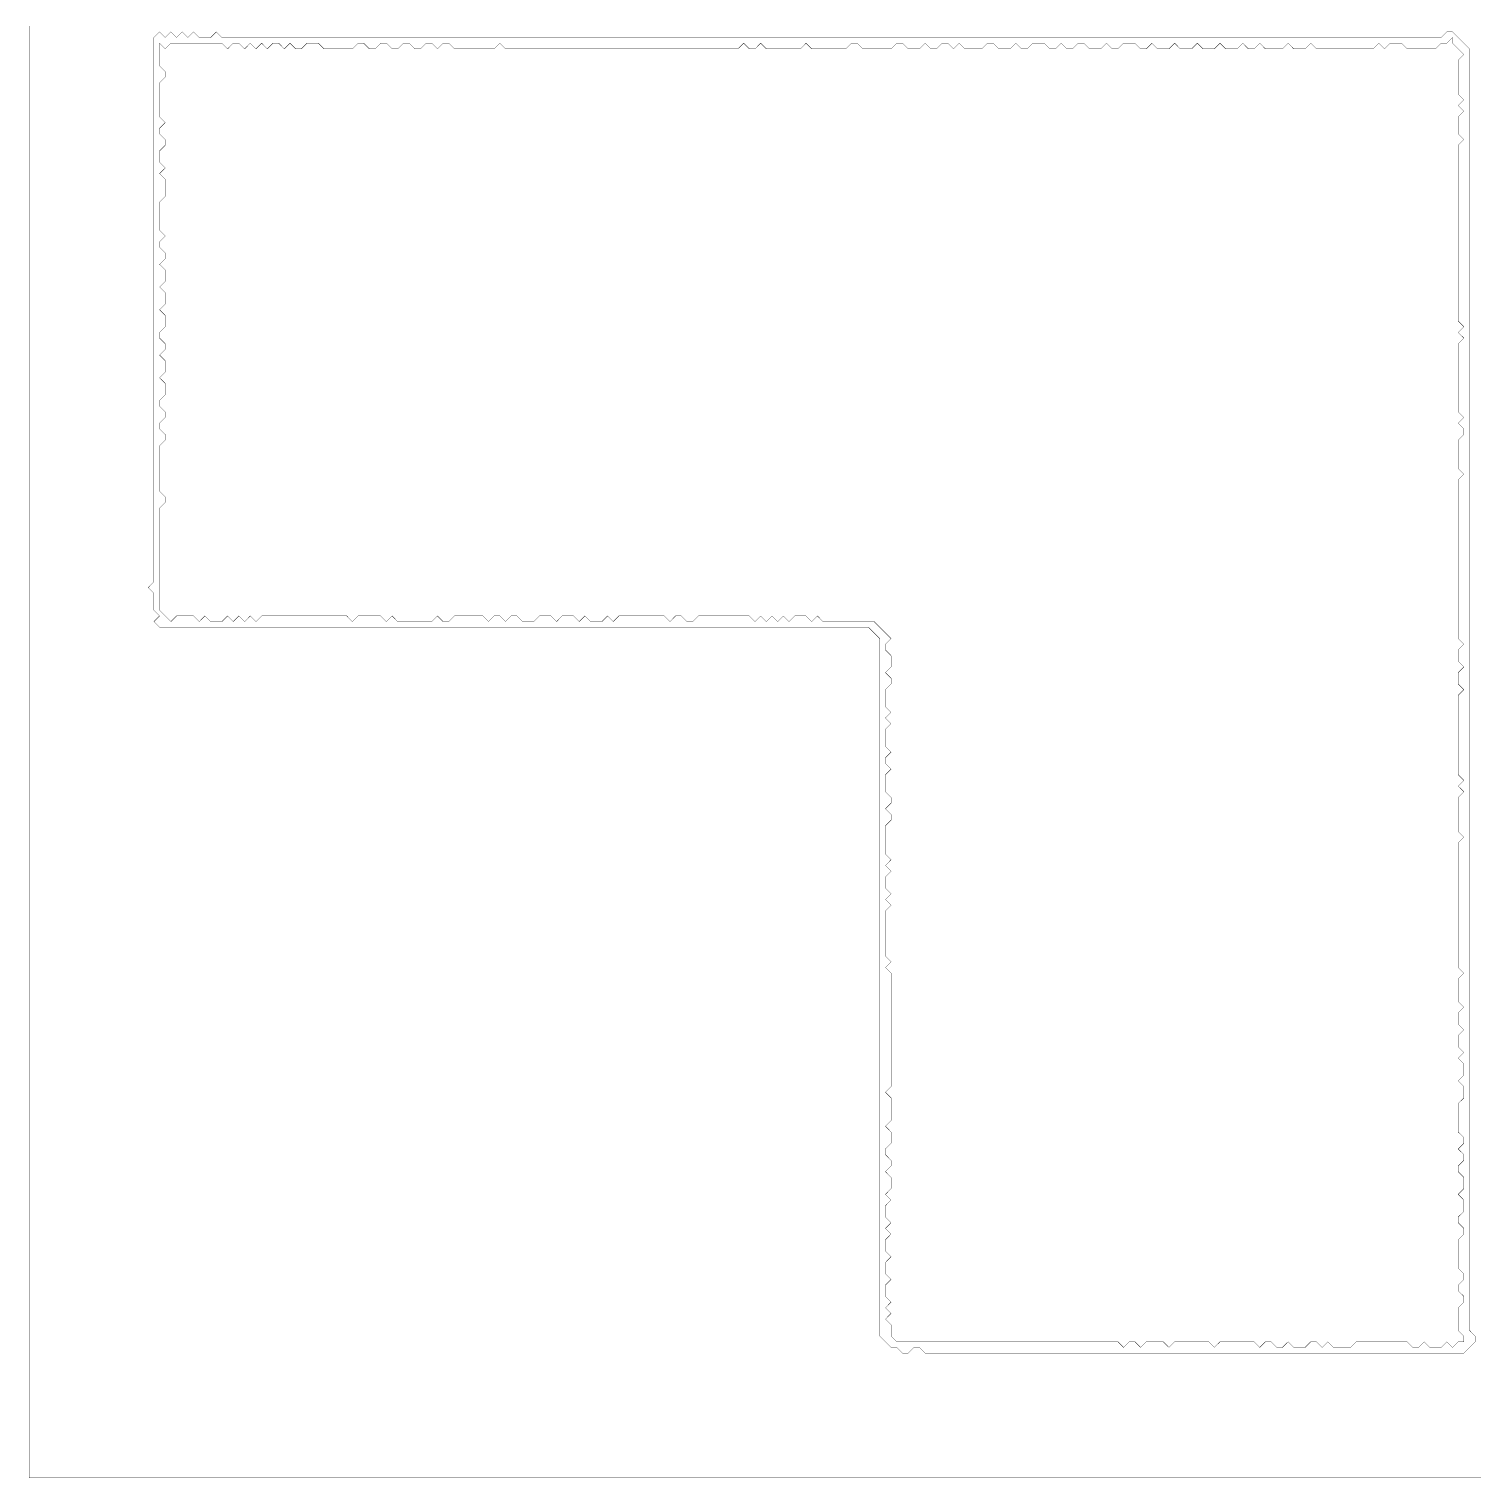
# Model space of a CAD drawing. Header units: metres. Extents: x 0 to 5041, y -5041 to 0.
# Drawn here: x 0 to 2521, y -5041 to -2521 of the extents above; entities that cross this region are included whole.
import ezdxf

# ---------------------------------------------------------------- set-up
doc = ezdxf.new("R2010")
doc.units = ezdxf.units.M
doc.layers.add('conductor', color=1, linetype='Continuous')
doc.layers.add('substrate', color=5, linetype='Continuous')

msp = doc.modelspace()

# ---------------------------------------------------------------- linework, layer by layer
at = {"layer": 'conductor', "const_width": 0.5}
msp.add_lwpolyline([(2476.2, -2535.4), (2466.3, -2545.2), (2456.4, -2545.2), (2446.6, -2555.1), (2436.7, -2555.1), (2426.8, -2555.1), (2417, -2555.1), (2407.1, -2555.1), (2397.3, -2555.1), (2387.4, -2545.2), (2377.5, -2545.2), (2367.7, -2545.2), (2357.8, -2555.1), (2347.9, -2545.2), (2338.1, -2555.1), (2328.2, -2555.1), (2318.3, -2555.1), (2308.5, -2555.1), (2298.6, -2555.1), (2288.7, -2555.1), (2278.9, -2555.1), (2269, -2555.1), (2259.1, -2555.1), (2249.3, -2555.1), (2239.4, -2555.1), (2229.5, -2545.2), (2219.7, -2555.1), (2209.8, -2555.1), (2199.9, -2555.1), (2190.1, -2545.2), (2180.2, -2555.1), (2170.4, -2555.1), (2160.5, -2555.1), (2150.6, -2555.1), (2140.8, -2545.2), (2130.9, -2555.1), (2121, -2555.1), (2111.2, -2545.2), (2101.3, -2555.1), (2091.4, -2555.1), (2081.6, -2555.1), (2071.7, -2545.2), (2061.8, -2555.1), (2052, -2555.1), (2042.1, -2555.1), (2032.2, -2545.2), (2022.4, -2555.1), (2012.5, -2555.1), (2002.6, -2555.1), (1992.8, -2545.2), (1982.9, -2555.1), (1973, -2555.1), (1963.2, -2555.1), (1953.3, -2545.2), (1943.5, -2555.1), (1933.6, -2555.1), (1923.7, -2545.2), (1913.9, -2545.2), (1904, -2545.2), (1894.1, -2555.1), (1884.3, -2555.1), (1874.4, -2545.2), (1864.5, -2555.1), (1854.7, -2555.1), (1844.8, -2555.1), (1834.9, -2545.2), (1825.1, -2545.2), (1815.2, -2555.1), (1805.3, -2555.1), (1795.5, -2545.2), (1785.6, -2555.1), (1775.7, -2555.1), (1765.9, -2545.2), (1756, -2545.2), (1746.1, -2545.2), (1736.3, -2555.1), (1726.4, -2555.1), (1716.6, -2545.2), (1706.7, -2555.1), (1696.8, -2555.1), (1687, -2555.1), (1677.1, -2545.2), (1667.2, -2545.2), (1657.4, -2555.1), (1647.5, -2555.1), (1637.6, -2555.1), (1627.8, -2555.1), (1617.9, -2545.2), (1608, -2555.1), (1598.2, -2545.2), (1588.3, -2545.2), (1578.4, -2555.1), (1568.6, -2555.1), (1558.7, -2545.2), (1548.8, -2555.1), (1539, -2555.1), (1529.1, -2555.1), (1519.2, -2545.2), (1509.4, -2545.2), (1499.5, -2555.1), (1489.7, -2555.1), (1479.8, -2555.1), (1469.9, -2555.1), (1460.1, -2555.1), (1450.2, -2555.1), (1440.3, -2545.2), (1430.5, -2545.2), (1420.6, -2555.1), (1410.7, -2555.1), (1400.9, -2555.1), (1391, -2555.1), (1381.1, -2555.1), (1371.3, -2555.1), (1361.4, -2555.1), (1351.5, -2545.2), (1341.7, -2555.1), (1331.8, -2555.1), (1321.9, -2555.1), (1312.1, -2555.1), (1302.2, -2555.1), (1292.3, -2555.1), (1282.5, -2555.1), (1272.6, -2545.2), (1262.8, -2555.1), (1252.9, -2555.1), (1243, -2545.2), (1233.2, -2555.1), (1223.3, -2555.1), (1213.4, -2555.1), (1203.6, -2555.1), (1193.7, -2555.1), (1183.8, -2555.1), (1174, -2555.1), (1164.1, -2555.1), (1154.2, -2555.1), (1144.4, -2555.1), (1134.5, -2555.1), (1124.6, -2555.1), (1114.8, -2555.1), (1104.9, -2555.1), (1095, -2555.1), (1085.2, -2555.1), (1075.3, -2555.1), (1065.4, -2555.1), (1055.6, -2555.1), (1045.7, -2555.1), (1035.8, -2555.1), (1026, -2555.1), (1016.1, -2555.1), (1006.3, -2555.1), (996.4, -2555.1), (986.5, -2555.1), (976.7, -2555.1), (966.8, -2555.1), (956.9, -2555.1), (947.1, -2555.1), (937.2, -2555.1), (927.3, -2555.1), (917.5, -2555.1), (907.6, -2555.1), (897.7, -2555.1), (887.9, -2555.1), (878, -2555.1), (868.1, -2555.1), (858.3, -2555.1), (848.4, -2555.1), (838.5, -2555.1), (828.7, -2555.1), (818.8, -2545.2), (808.9, -2555.1), (799.1, -2555.1), (789.2, -2555.1), (779.4, -2555.1), (769.5, -2555.1), (759.6, -2555.1), (749.8, -2555.1), (739.9, -2555.1), (730, -2545.2), (720.2, -2545.2), (710.3, -2555.1), (700.4, -2545.2), (690.6, -2545.2), (680.7, -2555.1), (670.8, -2555.1), (661, -2545.2), (651.1, -2545.2), (641.2, -2555.1), (631.4, -2555.1), (621.5, -2545.2), (611.6, -2545.2), (601.8, -2555.1), (591.9, -2555.1), (582, -2545.2), (572.2, -2545.2), (562.3, -2555.1), (552.5, -2555.1), (542.6, -2555.1), (532.7, -2555.1), (522.9, -2555.1), (513, -2555.1), (503.1, -2545.2), (493.3, -2545.2), (483.4, -2545.2), (473.5, -2555.1), (463.7, -2555.1), (453.8, -2545.2), (443.9, -2555.1), (434.1, -2545.2), (424.2, -2545.2), (414.3, -2555.1), (404.5, -2545.2), (394.6, -2555.1), (384.7, -2545.2), (374.9, -2555.1), (365, -2545.2), (355.1, -2545.2), (345.3, -2555.1), (335.4, -2545.2), (325.6, -2545.2), (315.7, -2545.2), (305.8, -2545.2), (296, -2545.2), (286.1, -2545.2), (276.2, -2545.2), (266.4, -2545.2), (256.5, -2545.2), (246.6, -2545.2), (236.8, -2555.1), (226.9, -2545.2), (226.9, -2555.1), (226.9, -2565), (226.9, -2574.8), (226.9, -2584.7), (236.8, -2594.6), (236.8, -2604.4), (226.9, -2614.3), (226.9, -2624.2), (226.9, -2634), (226.9, -2643.9), (226.9, -2653.7), (226.9, -2663.6), (226.9, -2673.5), (236.8, -2683.3), (226.9, -2693.2), (226.9, -2703.1), (236.8, -2712.9), (236.8, -2722.8), (226.9, -2732.7), (226.9, -2742.5), (226.9, -2752.4), (236.8, -2762.3), (226.9, -2772.1), (236.8, -2782), (236.8, -2791.9), (236.8, -2801.7), (236.8, -2811.6), (226.9, -2821.5), (226.9, -2831.3), (226.9, -2841.2), (226.9, -2851.1), (226.9, -2860.9), (226.9, -2870.8), (236.8, -2880.6), (226.9, -2890.5), (226.9, -2900.4), (236.8, -2910.2), (236.8, -2920.1), (226.9, -2930), (236.8, -2939.8), (236.8, -2949.7), (236.8, -2959.6), (226.9, -2969.4), (236.8, -2979.3), (236.8, -2989.2), (236.8, -2999), (226.9, -3008.9), (236.8, -3018.8), (236.8, -3028.6), (236.8, -3038.5), (226.9, -3048.4), (226.9, -3058.2), (236.8, -3068.1), (236.8, -3078), (226.9, -3087.8), (236.8, -3097.7), (236.8, -3107.5), (236.8, -3117.4), (226.9, -3127.3), (236.8, -3137.1), (236.8, -3147), (236.8, -3156.9), (226.9, -3166.7), (226.9, -3176.6), (236.8, -3186.5), (236.8, -3196.3), (226.9, -3206.2), (226.9, -3216.1), (236.8, -3225.9), (236.8, -3235.8), (226.9, -3245.7), (226.9, -3255.5), (226.9, -3265.4), (226.9, -3275.3), (226.9, -3285.1), (226.9, -3295), (226.9, -3304.9), (226.9, -3314.7), (226.9, -3324.6), (236.8, -3334.4), (236.8, -3344.3), (226.9, -3354.2), (226.9, -3364), (226.9, -3373.9), (226.9, -3383.8), (226.9, -3393.6), (226.9, -3403.5), (226.9, -3413.4), (226.9, -3423.2), (226.9, -3433.1), (226.9, -3443), (226.9, -3452.8), (226.9, -3462.7), (226.9, -3472.6), (226.9, -3482.4), (226.9, -3492.3), (226.9, -3502.2), (226.9, -3512), (226.9, -3521.9), (226.9, -3531.8), (236.8, -3541.6), (246.6, -3551.5), (256.5, -3541.6), (266.4, -3541.6), (276.2, -3541.6), (286.1, -3541.6), (296, -3551.5), (305.8, -3541.6), (315.7, -3551.5), (325.6, -3551.5), (335.4, -3551.5), (345.3, -3541.6), (355.1, -3551.5), (365, -3541.6), (374.9, -3551.5), (384.7, -3541.6), (394.6, -3551.5), (404.5, -3541.6), (414.3, -3541.6), (424.2, -3541.6), (434.1, -3541.6), (443.9, -3541.6), (453.8, -3541.6), (463.7, -3541.6), (473.5, -3541.6), (483.4, -3541.6), (493.3, -3541.6), (503.1, -3541.6), (513, -3541.6), (522.9, -3541.6), (532.7, -3541.6), (542.6, -3541.6), (552.5, -3541.6), (562.3, -3551.5), (572.2, -3541.6), (582, -3541.6), (591.9, -3541.6), (601.8, -3541.6), (611.6, -3541.6), (621.5, -3551.5), (631.4, -3541.6), (641.2, -3551.5), (651.1, -3551.5), (661, -3551.5), (670.8, -3551.5), (680.7, -3551.5), (690.6, -3551.5), (700.4, -3551.5), (710.3, -3541.6), (720.2, -3551.5), (730, -3551.5), (739.9, -3541.6), (749.8, -3541.6), (759.6, -3541.6), (769.5, -3541.6), (779.4, -3541.6), (789.2, -3541.6), (799.1, -3551.5), (808.9, -3541.6), (818.8, -3541.6), (828.7, -3551.5), (838.5, -3541.6), (848.4, -3541.6), (858.3, -3551.5), (868.1, -3551.5), (878, -3551.5), (887.9, -3541.6), (897.7, -3541.6), (907.6, -3541.6), (917.5, -3551.5), (927.3, -3541.6), (937.2, -3541.6), (947.1, -3541.6), (956.9, -3551.5), (966.8, -3541.6), (976.7, -3551.5), (986.5, -3551.5), (996.4, -3551.5), (1006.3, -3541.6), (1016.1, -3551.5), (1026, -3541.6), (1035.8, -3541.6), (1045.7, -3541.6), (1055.6, -3541.6), (1065.4, -3541.6), (1075.3, -3541.6), (1085.2, -3541.6), (1095, -3541.6), (1104.9, -3541.6), (1114.8, -3551.5), (1124.6, -3541.6), (1134.5, -3541.6), (1144.4, -3551.5), (1154.2, -3551.5), (1164.1, -3541.6), (1174, -3541.6), (1183.8, -3541.6), (1193.7, -3541.6), (1203.6, -3541.6), (1213.4, -3541.6), (1223.3, -3541.6), (1233.2, -3541.6), (1243, -3541.6), (1252.9, -3541.6), (1262.8, -3551.5), (1272.6, -3541.6), (1282.5, -3551.5), (1292.3, -3541.6), (1302.2, -3551.5), (1312.1, -3541.6), (1321.9, -3551.5), (1331.8, -3541.6), (1341.7, -3541.6), (1351.5, -3541.6), (1361.4, -3551.5), (1371.3, -3541.6), (1381.1, -3551.5), (1391, -3551.5), (1400.9, -3551.5), (1410.7, -3551.5), (1420.6, -3551.5), (1430.5, -3551.5), (1440.3, -3551.5), (1450.2, -3551.5), (1460.1, -3551.5), (1469.9, -3551.5), (1479.8, -3561.3), (1489.7, -3571.2), (1499.5, -3581.1), (1489.7, -3590.9), (1489.7, -3600.8), (1499.5, -3610.7), (1499.5, -3620.5), (1499.5, -3630.4), (1489.7, -3640.3), (1499.5, -3650.1), (1499.5, -3660), (1489.7, -3669.9), (1489.7, -3679.7), (1489.7, -3689.6), (1489.7, -3699.5), (1499.5, -3709.3), (1489.7, -3719.2), (1499.5, -3729.1), (1489.7, -3738.9), (1489.7, -3748.8), (1489.7, -3758.7), (1489.7, -3768.5), (1499.5, -3778.4), (1489.7, -3788.2), (1489.7, -3798.1), (1499.5, -3808), (1489.7, -3817.8), (1489.7, -3827.7), (1489.7, -3837.6), (1489.7, -3847.4), (1499.5, -3857.3), (1499.5, -3867.2), (1489.7, -3877), (1499.5, -3886.9), (1499.5, -3896.8), (1489.7, -3906.6), (1489.7, -3916.5), (1489.7, -3926.4), (1489.7, -3936.2), (1489.7, -3946.1), (1489.7, -3956), (1499.5, -3965.8), (1489.7, -3975.7), (1499.5, -3985.6), (1489.7, -3995.4), (1489.7, -4005.3), (1489.7, -4015.2), (1499.5, -4025), (1489.7, -4034.9), (1499.5, -4044.7), (1489.7, -4054.6), (1489.7, -4064.5), (1489.7, -4074.3), (1489.7, -4084.2), (1489.7, -4094.1), (1489.7, -4103.9), (1489.7, -4113.8), (1489.7, -4123.7), (1489.7, -4133.5), (1499.5, -4143.4), (1489.7, -4153.3), (1499.5, -4163.1), (1499.5, -4173), (1499.5, -4182.9), (1499.5, -4192.7), (1499.5, -4202.6), (1499.5, -4212.5), (1499.5, -4222.3), (1499.5, -4232.2), (1499.5, -4242.1), (1499.5, -4251.9), (1499.5, -4261.8), (1499.5, -4271.6), (1499.5, -4281.5), (1499.5, -4291.4), (1499.5, -4301.2), (1499.5, -4311.1), (1499.5, -4321), (1499.5, -4330.8), (1499.5, -4340.7), (1499.5, -4350.6), (1499.5, -4360.4), (1489.7, -4370.3), (1499.5, -4380.2), (1499.5, -4390), (1499.5, -4399.9), (1499.5, -4409.8), (1499.5, -4419.6), (1489.7, -4429.5), (1499.5, -4439.4), (1499.5, -4449.2), (1499.5, -4459.1), (1489.7, -4469), (1489.7, -4478.8), (1499.5, -4488.7), (1499.5, -4498.5), (1489.7, -4508.4), (1499.5, -4518.3), (1499.5, -4528.1), (1499.5, -4538), (1489.7, -4547.9), (1499.5, -4557.7), (1489.7, -4567.6), (1489.7, -4577.5), (1489.7, -4587.3), (1499.5, -4597.2), (1489.7, -4607.1), (1499.5, -4616.9), (1489.7, -4626.8), (1489.7, -4636.7), (1489.7, -4646.5), (1499.5, -4656.4), (1489.7, -4666.3), (1489.7, -4676.1), (1489.7, -4686), (1499.5, -4695.9), (1489.7, -4705.7), (1489.7, -4715.6), (1489.7, -4725.4), (1499.5, -4735.3), (1489.7, -4745.2), (1499.5, -4755), (1489.7, -4764.9), (1499.5, -4774.8), (1499.5, -4784.6), (1499.5, -4794.5), (1509.4, -4804.4), (1519.2, -4804.4), (1529.1, -4804.4), (1539, -4804.4), (1548.8, -4804.4), (1558.7, -4804.4), (1568.6, -4804.4), (1578.4, -4804.4), (1588.3, -4804.4), (1598.2, -4804.4), (1608, -4804.4), (1617.9, -4804.4), (1627.8, -4804.4), (1637.6, -4804.4), (1647.5, -4804.4), (1657.4, -4804.4), (1667.2, -4804.4), (1677.1, -4804.4), (1687, -4804.4), (1696.8, -4804.4), (1706.7, -4804.4), (1716.6, -4804.4), (1726.4, -4804.4), (1736.3, -4804.4), (1746.1, -4804.4), (1756, -4804.4), (1765.9, -4804.4), (1775.7, -4804.4), (1785.6, -4804.4), (1795.5, -4804.4), (1805.3, -4804.4), (1815.2, -4804.4), (1825.1, -4804.4), (1834.9, -4804.4), (1844.8, -4804.4), (1854.7, -4804.4), (1864.5, -4804.4), (1874.4, -4804.4), (1884.3, -4804.4), (1894.1, -4804.4), (1904, -4814.2), (1913.9, -4804.4), (1923.7, -4804.4), (1933.6, -4814.2), (1943.5, -4804.4), (1953.3, -4804.4), (1963.2, -4804.4), (1973, -4804.4), (1982.9, -4814.2), (1992.8, -4804.4), (2002.6, -4804.4), (2012.5, -4804.4), (2022.4, -4804.4), (2032.2, -4804.4), (2042.1, -4804.4), (2052, -4804.4), (2061.8, -4814.2), (2071.7, -4804.4), (2081.6, -4804.4), (2091.4, -4804.4), (2101.3, -4804.4), (2111.2, -4804.4), (2121, -4804.4), (2130.9, -4804.4), (2140.8, -4814.2), (2150.6, -4804.4), (2160.5, -4804.4), (2170.4, -4814.2), (2180.2, -4814.2), (2190.1, -4804.4), (2199.9, -4814.2), (2209.8, -4814.2), (2219.7, -4814.2), (2229.5, -4804.4), (2239.4, -4804.4), (2249.3, -4814.2), (2259.1, -4804.4), (2269, -4814.2), (2278.9, -4814.2), (2288.7, -4814.2), (2298.6, -4814.2), (2308.5, -4804.4), (2318.3, -4804.4), (2328.2, -4804.4), (2338.1, -4804.4), (2347.9, -4804.4), (2357.8, -4804.4), (2367.7, -4804.4), (2377.5, -4804.4), (2387.4, -4804.4), (2397.3, -4804.4), (2407.1, -4814.2), (2417, -4814.2), (2426.8, -4804.4), (2436.7, -4814.2), (2446.6, -4814.2), (2456.4, -4814.2), (2466.3, -4804.4), (2476.2, -4814.2), (2486, -4804.4), (2495.9, -4804.4), (2495.9, -4794.5), (2486, -4784.6), (2486, -4774.8), (2486, -4764.9), (2486, -4755), (2486, -4745.2), (2495.9, -4735.3), (2495.9, -4725.4), (2486, -4715.6), (2486, -4705.7), (2495.9, -4695.9), (2495.9, -4686), (2486, -4676.1), (2486, -4666.3), (2486, -4656.4), (2486, -4646.5), (2486, -4636.7), (2486, -4626.8), (2495.9, -4616.9), (2495.9, -4607.1), (2486, -4597.2), (2486, -4587.3), (2495.9, -4577.5), (2495.9, -4567.6), (2495.9, -4557.7), (2486, -4547.9), (2495.9, -4538), (2495.9, -4528.1), (2495.9, -4518.3), (2486, -4508.4), (2486, -4498.5), (2495.9, -4488.7), (2495.9, -4478.8), (2486, -4469), (2495.9, -4459.1), (2495.9, -4449.2), (2486, -4439.4), (2486, -4429.5), (2486, -4419.6), (2486, -4409.8), (2486, -4399.9), (2486, -4390), (2495.9, -4380.2), (2495.9, -4370.3), (2495.9, -4360.4), (2486, -4350.6), (2495.9, -4340.7), (2495.9, -4330.8), (2495.9, -4321), (2486, -4311.1), (2495.9, -4301.2), (2486, -4291.4), (2486, -4281.5), (2486, -4271.6), (2495.9, -4261.8), (2486, -4251.9), (2486, -4242.1), (2486, -4232.2), (2495.9, -4222.3), (2486, -4212.5), (2486, -4202.6), (2486, -4192.7), (2486, -4182.9), (2486, -4173), (2495.9, -4163.1), (2486, -4153.3), (2486, -4143.4), (2486, -4133.5), (2486, -4123.7), (2486, -4113.8), (2486, -4103.9), (2486, -4094.1), (2486, -4084.2), (2486, -4074.3), (2486, -4064.5), (2486, -4054.6), (2486, -4044.7), (2486, -4034.9), (2486, -4025), (2486, -4015.2), (2486, -4005.3), (2486, -3995.4), (2486, -3985.6), (2486, -3975.7), (2486, -3965.8), (2486, -3956), (2486, -3946.1), (2486, -3936.2), (2495.9, -3926.4), (2486, -3916.5), (2486, -3906.6), (2486, -3896.8), (2486, -3886.9), (2486, -3877), (2486, -3867.2), (2486, -3857.3), (2495.9, -3847.4), (2486, -3837.6), (2495.9, -3827.7), (2486, -3817.8), (2486, -3808), (2486, -3798.1), (2486, -3788.2), (2486, -3778.4), (2486, -3768.5), (2486, -3758.7), (2486, -3748.8), (2486, -3738.9), (2486, -3729.1), (2486, -3719.2), (2486, -3709.3), (2486, -3699.5), (2486, -3689.6), (2486, -3679.7), (2495.9, -3669.9), (2486, -3660), (2486, -3650.1), (2486, -3640.3), (2495.9, -3630.4), (2486, -3620.5), (2486, -3610.7), (2486, -3600.8), (2495.9, -3590.9), (2486, -3581.1), (2486, -3571.2), (2486, -3561.3), (2486, -3551.5), (2486, -3541.6), (2486, -3531.8), (2486, -3521.9), (2486, -3512), (2486, -3502.2), (2486, -3492.3), (2486, -3482.4), (2486, -3472.6), (2486, -3462.7), (2486, -3452.8), (2486, -3443), (2486, -3433.1), (2486, -3423.2), (2486, -3413.4), (2486, -3403.5), (2486, -3393.6), (2486, -3383.8), (2486, -3373.9), (2486, -3364), (2486, -3354.2), (2486, -3344.3), (2486, -3334.4), (2486, -3324.6), (2486, -3314.7), (2486, -3304.9), (2495.9, -3295), (2486, -3285.1), (2486, -3275.3), (2486, -3265.4), (2486, -3255.5), (2486, -3245.7), (2486, -3235.8), (2495.9, -3225.9), (2495.9, -3216.1), (2486, -3206.2), (2495.9, -3196.3), (2486, -3186.5), (2486, -3176.6), (2486, -3166.7), (2486, -3156.9), (2486, -3147), (2486, -3137.1), (2486, -3127.3), (2486, -3117.4), (2486, -3107.5), (2486, -3097.7), (2486, -3087.8), (2486, -3078), (2486, -3068.1), (2495.9, -3058.2), (2486, -3048.4), (2495.9, -3038.5), (2486, -3028.6), (2486, -3018.8), (2486, -3008.9), (2486, -2999), (2486, -2989.2), (2486, -2979.3), (2486, -2969.4), (2486, -2959.6), (2486, -2949.7), (2486, -2939.8), (2486, -2930), (2486, -2920.1), (2486, -2910.2), (2486, -2900.4), (2486, -2890.5), (2486, -2880.6), (2486, -2870.8), (2486, -2860.9), (2486, -2851.1), (2486, -2841.2), (2486, -2831.3), (2486, -2821.5), (2486, -2811.6), (2486, -2801.7), (2486, -2791.9), (2486, -2782), (2486, -2772.1), (2486, -2762.3), (2486, -2752.4), (2486, -2742.5), (2486, -2732.7), (2486, -2722.8), (2495.9, -2712.9), (2486, -2703.1), (2486, -2693.2), (2486, -2683.3), (2486, -2673.5), (2495.9, -2663.6), (2486, -2653.7), (2495.9, -2643.9), (2486, -2634), (2486, -2624.2), (2486, -2614.3), (2486, -2604.4), (2486, -2594.6), (2486, -2584.7), (2486, -2574.8), (2495.9, -2565), (2486, -2555.1), (2476.2, -2545.2)], close=True, dxfattribs=at)
at = {"layer": 'substrate', "const_width": 0.5}
msp.add_lwpolyline([(0, -2515.6), (0, -2525.5), (0, -2535.4), (0, -2545.2), (0, -2555.1), (0, -2565), (0, -2574.8), (0, -2584.7), (0, -2594.6), (0, -2604.4), (0, -2614.3), (0, -2624.2), (0, -2634), (0, -2643.9), (0, -2653.7), (0, -2663.6), (0, -2673.5), (0, -2683.3), (0, -2693.2), (0, -2703.1), (0, -2712.9), (0, -2722.8), (0, -2732.7), (0, -2742.5), (0, -2752.4), (0, -2762.3), (0, -2772.1), (0, -2782), (0, -2791.9), (0, -2801.7), (0, -2811.6), (0, -2821.5), (0, -2831.3), (0, -2841.2), (0, -2851.1), (0, -2860.9), (0, -2870.8), (0, -2880.6), (0, -2890.5), (0, -2900.4), (0, -2910.2), (0, -2920.1), (0, -2930), (0, -2939.8), (0, -2949.7), (0, -2959.6), (0, -2969.4), (0, -2979.3), (0, -2989.2), (0, -2999), (0, -3008.9), (0, -3018.8), (0, -3028.6), (0, -3038.5), (0, -3048.4), (0, -3058.2), (0, -3068.1), (0, -3078), (0, -3087.8), (0, -3097.7), (0, -3107.5), (0, -3117.4), (0, -3127.3), (0, -3137.1), (0, -3147), (0, -3156.9), (0, -3166.7), (0, -3176.6), (0, -3186.5), (0, -3196.3), (0, -3206.2), (0, -3216.1), (0, -3225.9), (0, -3235.8), (0, -3245.7), (0, -3255.5), (0, -3265.4), (0, -3275.3), (0, -3285.1), (0, -3295), (0, -3304.9), (0, -3314.7), (0, -3324.6), (0, -3334.4), (0, -3344.3), (0, -3354.2), (0, -3364), (0, -3373.9), (0, -3383.8), (0, -3393.6), (0, -3403.5), (0, -3413.4), (0, -3423.2), (0, -3433.1), (0, -3443), (0, -3452.8), (0, -3462.7), (0, -3472.6), (0, -3482.4), (0, -3492.3), (0, -3502.2), (0, -3512), (0, -3521.9), (0, -3531.8), (0, -3541.6), (0, -3551.5), (0, -3561.3), (0, -3571.2), (0, -3581.1), (0, -3590.9), (0, -3600.8), (0, -3610.7), (0, -3620.5), (0, -3630.4), (0, -3640.3), (0, -3650.1), (0, -3660), (0, -3669.9), (0, -3679.7), (0, -3689.6), (0, -3699.5), (0, -3709.3), (0, -3719.2), (0, -3729.1), (0, -3738.9), (0, -3748.8), (0, -3758.7), (0, -3768.5), (0, -3778.4), (0, -3788.2), (0, -3798.1), (0, -3808), (0, -3817.8), (0, -3827.7), (0, -3837.6), (0, -3847.4), (0, -3857.3), (0, -3867.2), (0, -3877), (0, -3886.9), (0, -3896.8), (0, -3906.6), (0, -3916.5), (0, -3926.4), (0, -3936.2), (0, -3946.1), (0, -3956), (0, -3965.8), (0, -3975.7), (0, -3985.6), (0, -3995.4), (0, -4005.3), (0, -4015.2), (0, -4025), (0, -4034.9), (0, -4044.7), (0, -4054.6), (0, -4064.5), (0, -4074.3), (0, -4084.2), (0, -4094.1), (0, -4103.9), (0, -4113.8), (0, -4123.7), (0, -4133.5), (0, -4143.4), (0, -4153.3), (0, -4163.1), (0, -4173), (0, -4182.9), (0, -4192.7), (0, -4202.6), (0, -4212.5), (0, -4222.3), (0, -4232.2), (0, -4242.1), (0, -4251.9), (0, -4261.8), (0, -4271.6), (0, -4281.5), (0, -4291.4), (0, -4301.2), (0, -4311.1), (0, -4321), (0, -4330.8), (0, -4340.7), (0, -4350.6), (0, -4360.4), (0, -4370.3), (0, -4380.2), (0, -4390), (0, -4399.9), (0, -4409.8), (0, -4419.6), (0, -4429.5), (0, -4439.4), (0, -4449.2), (0, -4459.1), (0, -4469), (0, -4478.8), (0, -4488.7), (0, -4498.5), (0, -4508.4), (0, -4518.3), (0, -4528.1), (0, -4538), (0, -4547.9), (0, -4557.7), (0, -4567.6), (0, -4577.5), (0, -4587.3), (0, -4597.2), (0, -4607.1), (0, -4616.9), (0, -4626.8), (0, -4636.7), (0, -4646.5), (0, -4656.4), (0, -4666.3), (0, -4676.1), (0, -4686), (0, -4695.9), (0, -4705.7), (0, -4715.6), (0, -4725.4), (0, -4735.3), (0, -4745.2), (0, -4755), (0, -4764.9), (0, -4774.8), (0, -4784.6), (0, -4794.5), (0, -4804.4), (0, -4814.2), (0, -4824.1), (0, -4834), (0, -4843.8), (0, -4853.7), (0, -4863.6), (0, -4873.4), (0, -4883.3), (0, -4893.2), (0, -4903), (0, -4912.9), (0, -4922.8), (0, -4932.6), (0, -4942.5), (0, -4952.3), (0, -4962.2), (0, -4972.1), (0, -4981.9), (0, -4991.8), (0, -5001.7), (0, -5011.5), (0, -5021.4), (0, -5031.3), (0, -5041.1), (9.9, -5041.1), (19.7, -5041.1), (29.6, -5041.1), (39.5, -5041.1), (49.3, -5041.1), (59.2, -5041.1), (69.1, -5041.1), (78.9, -5041.1), (88.8, -5041.1), (98.7, -5041.1), (108.5, -5041.1), (118.4, -5041.1), (128.2, -5041.1), (138.1, -5041.1), (148, -5041.1), (157.8, -5041.1), (167.7, -5041.1), (177.6, -5041.1), (187.4, -5041.1), (197.3, -5041.1), (207.2, -5041.1), (217, -5041.1), (226.9, -5041.1), (236.8, -5041.1), (246.6, -5041.1), (256.5, -5041.1), (266.4, -5041.1), (276.2, -5041.1), (286.1, -5041.1), (296, -5041.1), (305.8, -5041.1), (315.7, -5041.1), (325.6, -5041.1), (335.4, -5041.1), (345.3, -5041.1), (355.1, -5041.1), (365, -5041.1), (374.9, -5041.1), (384.7, -5041.1), (394.6, -5041.1), (404.5, -5041.1), (414.3, -5041.1), (424.2, -5041.1), (434.1, -5041.1), (443.9, -5041.1), (453.8, -5041.1), (463.7, -5041.1), (473.5, -5041.1), (483.4, -5041.1), (493.3, -5041.1), (503.1, -5041.1), (513, -5041.1), (522.9, -5041.1), (532.7, -5041.1), (542.6, -5041.1), (552.5, -5041.1), (562.3, -5041.1), (572.2, -5041.1), (582, -5041.1), (591.9, -5041.1), (601.8, -5041.1), (611.6, -5041.1), (621.5, -5041.1), (631.4, -5041.1), (641.2, -5041.1), (651.1, -5041.1), (661, -5041.1), (670.8, -5041.1), (680.7, -5041.1), (690.6, -5041.1), (700.4, -5041.1), (710.3, -5041.1), (720.2, -5041.1), (730, -5041.1), (739.9, -5041.1), (749.8, -5041.1), (759.6, -5041.1), (769.5, -5041.1), (779.4, -5041.1), (789.2, -5041.1), (799.1, -5041.1), (808.9, -5041.1), (818.8, -5041.1), (828.7, -5041.1), (838.5, -5041.1), (848.4, -5041.1), (858.3, -5041.1), (868.1, -5041.1), (878, -5041.1), (887.9, -5041.1), (897.7, -5041.1), (907.6, -5041.1), (917.5, -5041.1), (927.3, -5041.1), (937.2, -5041.1), (947.1, -5041.1), (956.9, -5041.1), (966.8, -5041.1), (976.7, -5041.1), (986.5, -5041.1), (996.4, -5041.1), (1006.3, -5041.1), (1016.1, -5041.1), (1026, -5041.1), (1035.8, -5041.1), (1045.7, -5041.1), (1055.6, -5041.1), (1065.4, -5041.1), (1075.3, -5041.1), (1085.2, -5041.1), (1095, -5041.1), (1104.9, -5041.1), (1114.8, -5041.1), (1124.6, -5041.1), (1134.5, -5041.1), (1144.4, -5041.1), (1154.2, -5041.1), (1164.1, -5041.1), (1174, -5041.1), (1183.8, -5041.1), (1193.7, -5041.1), (1203.6, -5041.1), (1213.4, -5041.1), (1223.3, -5041.1), (1233.2, -5041.1), (1243, -5041.1), (1252.9, -5041.1), (1262.8, -5041.1), (1272.6, -5041.1), (1282.5, -5041.1), (1292.3, -5041.1), (1302.2, -5041.1), (1312.1, -5041.1), (1321.9, -5041.1), (1331.8, -5041.1), (1341.7, -5041.1), (1351.5, -5041.1), (1361.4, -5041.1), (1371.3, -5041.1), (1381.1, -5041.1), (1391, -5041.1), (1400.9, -5041.1), (1410.7, -5041.1), (1420.6, -5041.1), (1430.5, -5041.1), (1440.3, -5041.1), (1450.2, -5041.1), (1460.1, -5041.1), (1469.9, -5041.1), (1479.8, -5041.1), (1489.7, -5041.1), (1499.5, -5041.1), (1509.4, -5041.1), (1519.2, -5041.1), (1529.1, -5041.1), (1539, -5041.1), (1548.8, -5041.1), (1558.7, -5041.1), (1568.6, -5041.1), (1578.4, -5041.1), (1588.3, -5041.1), (1598.2, -5041.1), (1608, -5041.1), (1617.9, -5041.1), (1627.8, -5041.1), (1637.6, -5041.1), (1647.5, -5041.1), (1657.4, -5041.1), (1667.2, -5041.1), (1677.1, -5041.1), (1687, -5041.1), (1696.8, -5041.1), (1706.7, -5041.1), (1716.6, -5041.1), (1726.4, -5041.1), (1736.3, -5041.1), (1746.1, -5041.1), (1756, -5041.1), (1765.9, -5041.1), (1775.7, -5041.1), (1785.6, -5041.1), (1795.5, -5041.1), (1805.3, -5041.1), (1815.2, -5041.1), (1825.1, -5041.1), (1834.9, -5041.1), (1844.8, -5041.1), (1854.7, -5041.1), (1864.5, -5041.1), (1874.4, -5041.1), (1884.3, -5041.1), (1894.1, -5041.1), (1904, -5041.1), (1913.9, -5041.1), (1923.7, -5041.1), (1933.6, -5041.1), (1943.5, -5041.1), (1953.3, -5041.1), (1963.2, -5041.1), (1973, -5041.1), (1982.9, -5041.1), (1992.8, -5041.1), (2002.6, -5041.1), (2012.5, -5041.1), (2022.4, -5041.1), (2032.2, -5041.1), (2042.1, -5041.1), (2052, -5041.1), (2061.8, -5041.1), (2071.7, -5041.1), (2081.6, -5041.1), (2091.4, -5041.1), (2101.3, -5041.1), (2111.2, -5041.1), (2121, -5041.1), (2130.9, -5041.1), (2140.8, -5041.1), (2150.6, -5041.1), (2160.5, -5041.1), (2170.4, -5041.1), (2180.2, -5041.1), (2190.1, -5041.1), (2199.9, -5041.1), (2209.8, -5041.1), (2219.7, -5041.1), (2229.5, -5041.1), (2239.4, -5041.1), (2249.3, -5041.1), (2259.1, -5041.1), (2269, -5041.1), (2278.9, -5041.1), (2288.7, -5041.1), (2298.6, -5041.1), (2308.5, -5041.1), (2318.3, -5041.1), (2328.2, -5041.1), (2338.1, -5041.1), (2347.9, -5041.1), (2357.8, -5041.1), (2367.7, -5041.1), (2377.5, -5041.1), (2387.4, -5041.1), (2397.3, -5041.1), (2407.1, -5041.1), (2417, -5041.1), (2426.8, -5041.1), (2436.7, -5041.1), (2446.6, -5041.1), (2456.4, -5041.1), (2466.3, -5041.1), (2476.2, -5041.1), (2486, -5041.1), (2495.9, -5041.1), (2505.8, -5041.1), (2515.6, -5041.1), (2525.5, -5041.1)], dxfattribs=at)
msp.add_lwpolyline([(217, -2535.4), (226.9, -2525.5), (236.8, -2535.4), (246.6, -2525.5), (256.5, -2535.4), (266.4, -2525.5), (276.2, -2535.4), (286.1, -2525.5), (296, -2535.4), (305.8, -2535.4), (315.7, -2535.4), (325.6, -2525.5), (335.4, -2535.4), (345.3, -2535.4), (355.1, -2535.4), (365, -2535.4), (374.9, -2535.4), (384.7, -2535.4), (394.6, -2535.4), (404.5, -2535.4), (414.3, -2535.4), (424.2, -2535.4), (434.1, -2535.4), (443.9, -2535.4), (453.8, -2535.4), (463.7, -2535.4), (473.5, -2535.4), (483.4, -2535.4), (493.3, -2535.4), (503.1, -2535.4), (513, -2535.4), (522.9, -2535.4), (532.7, -2535.4), (542.6, -2535.4), (552.5, -2535.4), (562.3, -2535.4), (572.2, -2535.4), (582, -2535.4), (591.9, -2535.4), (601.8, -2535.4), (611.6, -2535.4), (621.5, -2535.4), (631.4, -2535.4), (641.2, -2535.4), (651.1, -2535.4), (661, -2535.4), (670.8, -2535.4), (680.7, -2535.4), (690.6, -2535.4), (700.4, -2535.4), (710.3, -2535.4), (720.2, -2535.4), (730, -2535.4), (739.9, -2535.4), (749.8, -2535.4), (759.6, -2535.4), (769.5, -2535.4), (779.4, -2535.4), (789.2, -2535.4), (799.1, -2535.4), (808.9, -2535.4), (818.8, -2535.4), (828.7, -2535.4), (838.5, -2535.4), (848.4, -2535.4), (858.3, -2535.4), (868.1, -2535.4), (878, -2535.4), (887.9, -2535.4), (897.7, -2535.4), (907.6, -2535.4), (917.5, -2535.4), (927.3, -2535.4), (937.2, -2535.4), (947.1, -2535.4), (956.9, -2535.4), (966.8, -2535.4), (976.7, -2535.4), (986.5, -2535.4), (996.4, -2535.4), (1006.3, -2535.4), (1016.1, -2535.4), (1026, -2535.4), (1035.8, -2535.4), (1045.7, -2535.4), (1055.6, -2535.4), (1065.4, -2535.4), (1075.3, -2535.4), (1085.2, -2535.4), (1095, -2535.4), (1104.9, -2535.4), (1114.8, -2535.4), (1124.6, -2535.4), (1134.5, -2535.4), (1144.4, -2535.4), (1154.2, -2535.4), (1164.1, -2535.4), (1174, -2535.4), (1183.8, -2535.4), (1193.7, -2535.4), (1203.6, -2535.4), (1213.4, -2535.4), (1223.3, -2535.4), (1233.2, -2535.4), (1243, -2535.4), (1252.9, -2535.4), (1262.8, -2535.4), (1272.6, -2535.4), (1282.5, -2535.4), (1292.3, -2535.4), (1302.2, -2535.4), (1312.1, -2535.4), (1321.9, -2535.4), (1331.8, -2535.4), (1341.7, -2535.4), (1351.5, -2535.4), (1361.4, -2535.4), (1371.3, -2535.4), (1381.1, -2535.4), (1391, -2535.4), (1400.9, -2535.4), (1410.7, -2535.4), (1420.6, -2535.4), (1430.5, -2535.4), (1440.3, -2535.4), (1450.2, -2535.4), (1460.1, -2535.4), (1469.9, -2535.4), (1479.8, -2535.4), (1489.7, -2535.4), (1499.5, -2535.4), (1509.4, -2535.4), (1519.2, -2535.4), (1529.1, -2535.4), (1539, -2535.4), (1548.8, -2535.4), (1558.7, -2535.4), (1568.6, -2535.4), (1578.4, -2535.4), (1588.3, -2535.4), (1598.2, -2535.4), (1608, -2535.4), (1617.9, -2535.4), (1627.8, -2535.4), (1637.6, -2535.4), (1647.5, -2535.4), (1657.4, -2535.4), (1667.2, -2535.4), (1677.1, -2535.4), (1687, -2535.4), (1696.8, -2535.4), (1706.7, -2535.4), (1716.6, -2535.4), (1726.4, -2535.4), (1736.3, -2535.4), (1746.1, -2535.4), (1756, -2535.4), (1765.9, -2535.4), (1775.7, -2535.4), (1785.6, -2535.4), (1795.5, -2535.4), (1805.3, -2535.4), (1815.2, -2535.4), (1825.1, -2535.4), (1834.9, -2535.4), (1844.8, -2535.4), (1854.7, -2535.4), (1864.5, -2535.4), (1874.4, -2535.4), (1884.3, -2535.4), (1894.1, -2535.4), (1904, -2535.4), (1913.9, -2535.4), (1923.7, -2535.4), (1933.6, -2535.4), (1943.5, -2535.4), (1953.3, -2535.4), (1963.2, -2535.4), (1973, -2535.4), (1982.9, -2535.4), (1992.8, -2535.4), (2002.6, -2535.4), (2012.5, -2535.4), (2022.4, -2535.4), (2032.2, -2535.4), (2042.1, -2535.4), (2052, -2535.4), (2061.8, -2535.4), (2071.7, -2535.4), (2081.6, -2535.4), (2091.4, -2535.4), (2101.3, -2535.4), (2111.2, -2535.4), (2121, -2535.4), (2130.9, -2535.4), (2140.8, -2535.4), (2150.6, -2535.4), (2160.5, -2535.4), (2170.4, -2535.4), (2180.2, -2535.4), (2190.1, -2535.4), (2199.9, -2535.4), (2209.8, -2535.4), (2219.7, -2535.4), (2229.5, -2535.4), (2239.4, -2535.4), (2249.3, -2535.4), (2259.1, -2535.4), (2269, -2535.4), (2278.9, -2535.4), (2288.7, -2535.4), (2298.6, -2535.4), (2308.5, -2535.4), (2318.3, -2535.4), (2328.2, -2535.4), (2338.1, -2535.4), (2347.9, -2535.4), (2357.8, -2535.4), (2367.7, -2535.4), (2377.5, -2535.4), (2387.4, -2535.4), (2397.3, -2535.4), (2407.1, -2535.4), (2417, -2535.4), (2426.8, -2535.4), (2436.7, -2535.4), (2446.6, -2535.4), (2456.4, -2535.4), (2466.3, -2525.5), (2476.2, -2525.5), (2486, -2535.4), (2495.9, -2545.2), (2505.8, -2555.1), (2505.8, -2565), (2505.8, -2574.8), (2505.8, -2584.7), (2505.8, -2594.6), (2505.8, -2604.4), (2505.8, -2614.3), (2505.8, -2624.2), (2505.8, -2634), (2505.8, -2643.9), (2505.8, -2653.7), (2505.8, -2663.6), (2505.8, -2673.5), (2505.8, -2683.3), (2505.8, -2693.2), (2505.8, -2703.1), (2505.8, -2712.9), (2505.8, -2722.8), (2505.8, -2732.7), (2505.8, -2742.5), (2505.8, -2752.4), (2505.8, -2762.3), (2505.8, -2772.1), (2505.8, -2782), (2505.8, -2791.9), (2505.8, -2801.7), (2505.8, -2811.6), (2505.8, -2821.5), (2505.8, -2831.3), (2505.8, -2841.2), (2505.8, -2851.1), (2505.8, -2860.9), (2505.8, -2870.8), (2505.8, -2880.6), (2505.8, -2890.5), (2505.8, -2900.4), (2505.8, -2910.2), (2505.8, -2920.1), (2505.8, -2930), (2505.8, -2939.8), (2505.8, -2949.7), (2505.8, -2959.6), (2505.8, -2969.4), (2505.8, -2979.3), (2505.8, -2989.2), (2505.8, -2999), (2505.8, -3008.9), (2505.8, -3018.8), (2505.8, -3028.6), (2505.8, -3038.5), (2505.8, -3048.4), (2505.8, -3058.2), (2505.8, -3068.1), (2505.8, -3078), (2505.8, -3087.8), (2505.8, -3097.7), (2505.8, -3107.5), (2505.8, -3117.4), (2505.8, -3127.3), (2505.8, -3137.1), (2505.8, -3147), (2505.8, -3156.9), (2505.8, -3166.7), (2505.8, -3176.6), (2505.8, -3186.5), (2505.8, -3196.3), (2505.8, -3206.2), (2505.8, -3216.1), (2505.8, -3225.9), (2505.8, -3235.8), (2505.8, -3245.7), (2505.8, -3255.5), (2505.8, -3265.4), (2505.8, -3275.3), (2505.8, -3285.1), (2505.8, -3295), (2505.8, -3304.9), (2505.8, -3314.7), (2505.8, -3324.6), (2505.8, -3334.4), (2505.8, -3344.3), (2505.8, -3354.2), (2505.8, -3364), (2505.8, -3373.9), (2505.8, -3383.8), (2505.8, -3393.6), (2505.8, -3403.5), (2505.8, -3413.4), (2505.8, -3423.2), (2505.8, -3433.1), (2505.8, -3443), (2505.8, -3452.8), (2505.8, -3462.7), (2505.8, -3472.6), (2505.8, -3482.4), (2505.8, -3492.3), (2505.8, -3502.2), (2505.8, -3512), (2505.8, -3521.9), (2505.8, -3531.8), (2505.8, -3541.6), (2505.8, -3551.5), (2505.8, -3561.3), (2505.8, -3571.2), (2505.8, -3581.1), (2505.8, -3590.9), (2505.8, -3600.8), (2505.8, -3610.7), (2505.8, -3620.5), (2505.8, -3630.4), (2505.8, -3640.3), (2505.8, -3650.1), (2505.8, -3660), (2505.8, -3669.9), (2505.8, -3679.7), (2505.8, -3689.6), (2505.8, -3699.5), (2505.8, -3709.3), (2505.8, -3719.2), (2505.8, -3729.1), (2505.8, -3738.9), (2505.8, -3748.8), (2505.8, -3758.7), (2505.8, -3768.5), (2505.8, -3778.4), (2505.8, -3788.2), (2505.8, -3798.1), (2505.8, -3808), (2505.8, -3817.8), (2505.8, -3827.7), (2505.8, -3837.6), (2505.8, -3847.4), (2505.8, -3857.3), (2505.8, -3867.2), (2505.8, -3877), (2505.8, -3886.9), (2505.8, -3896.8), (2505.8, -3906.6), (2505.8, -3916.5), (2505.8, -3926.4), (2505.8, -3936.2), (2505.8, -3946.1), (2505.8, -3956), (2505.8, -3965.8), (2505.8, -3975.7), (2505.8, -3985.6), (2505.8, -3995.4), (2505.8, -4005.3), (2505.8, -4015.2), (2505.8, -4025), (2505.8, -4034.9), (2505.8, -4044.7), (2505.8, -4054.6), (2505.8, -4064.5), (2505.8, -4074.3), (2505.8, -4084.2), (2505.8, -4094.1), (2505.8, -4103.9), (2505.8, -4113.8), (2505.8, -4123.7), (2505.8, -4133.5), (2505.8, -4143.4), (2505.8, -4153.3), (2505.8, -4163.1), (2505.8, -4173), (2505.8, -4182.9), (2505.8, -4192.7), (2505.8, -4202.6), (2505.8, -4212.5), (2505.8, -4222.3), (2505.8, -4232.2), (2505.8, -4242.1), (2505.8, -4251.9), (2505.8, -4261.8), (2505.8, -4271.6), (2505.8, -4281.5), (2505.8, -4291.4), (2505.8, -4301.2), (2505.8, -4311.1), (2505.8, -4321), (2505.8, -4330.8), (2505.8, -4340.7), (2505.8, -4350.6), (2505.8, -4360.4), (2505.8, -4370.3), (2505.8, -4380.2), (2505.8, -4390), (2505.8, -4399.9), (2505.8, -4409.8), (2505.8, -4419.6), (2505.8, -4429.5), (2505.8, -4439.4), (2505.8, -4449.2), (2505.8, -4459.1), (2505.8, -4469), (2505.8, -4478.8), (2505.8, -4488.7), (2505.8, -4498.5), (2505.8, -4508.4), (2505.8, -4518.3), (2505.8, -4528.1), (2505.8, -4538), (2505.8, -4547.9), (2505.8, -4557.7), (2505.8, -4567.6), (2505.8, -4577.5), (2505.8, -4587.3), (2505.8, -4597.2), (2505.8, -4607.1), (2505.8, -4616.9), (2505.8, -4626.8), (2505.8, -4636.7), (2505.8, -4646.5), (2505.8, -4656.4), (2505.8, -4666.3), (2505.8, -4676.1), (2505.8, -4686), (2505.8, -4695.9), (2505.8, -4705.7), (2505.8, -4715.6), (2505.8, -4725.4), (2505.8, -4735.3), (2505.8, -4745.2), (2505.8, -4755), (2505.8, -4764.9), (2505.8, -4774.8), (2505.8, -4784.6), (2515.6, -4794.5), (2515.6, -4804.4), (2505.8, -4814.2), (2495.9, -4824.1), (2486, -4824.1), (2476.2, -4824.1), (2466.3, -4824.1), (2456.4, -4824.1), (2446.6, -4824.1), (2436.7, -4824.1), (2426.8, -4824.1), (2417, -4824.1), (2407.1, -4824.1), (2397.3, -4824.1), (2387.4, -4824.1), (2377.5, -4824.1), (2367.7, -4824.1), (2357.8, -4824.1), (2347.9, -4824.1), (2338.1, -4824.1), (2328.2, -4824.1), (2318.3, -4824.1), (2308.5, -4824.1), (2298.6, -4824.1), (2288.7, -4824.1), (2278.9, -4824.1), (2269, -4824.1), (2259.1, -4824.1), (2249.3, -4824.1), (2239.4, -4824.1), (2229.5, -4824.1), (2219.7, -4824.1), (2209.8, -4824.1), (2199.9, -4824.1), (2190.1, -4824.1), (2180.2, -4824.1), (2170.4, -4824.1), (2160.5, -4824.1), (2150.6, -4824.1), (2140.8, -4824.1), (2130.9, -4824.1), (2121, -4824.1), (2111.2, -4824.1), (2101.3, -4824.1), (2091.4, -4824.1), (2081.6, -4824.1), (2071.7, -4824.1), (2061.8, -4824.1), (2052, -4824.1), (2042.1, -4824.1), (2032.2, -4824.1), (2022.4, -4824.1), (2012.5, -4824.1), (2002.6, -4824.1), (1992.8, -4824.1), (1982.9, -4824.1), (1973, -4824.1), (1963.2, -4824.1), (1953.3, -4824.1), (1943.5, -4824.1), (1933.6, -4824.1), (1923.7, -4824.1), (1913.9, -4824.1), (1904, -4824.1), (1894.1, -4824.1), (1884.3, -4824.1), (1874.4, -4824.1), (1864.5, -4824.1), (1854.7, -4824.1), (1844.8, -4824.1), (1834.9, -4824.1), (1825.1, -4824.1), (1815.2, -4824.1), (1805.3, -4824.1), (1795.5, -4824.1), (1785.6, -4824.1), (1775.7, -4824.1), (1765.9, -4824.1), (1756, -4824.1), (1746.1, -4824.1), (1736.3, -4824.1), (1726.4, -4824.1), (1716.6, -4824.1), (1706.7, -4824.1), (1696.8, -4824.1), (1687, -4824.1), (1677.1, -4824.1), (1667.2, -4824.1), (1657.4, -4824.1), (1647.5, -4824.1), (1637.6, -4824.1), (1627.8, -4824.1), (1617.9, -4824.1), (1608, -4824.1), (1598.2, -4824.1), (1588.3, -4824.1), (1578.4, -4824.1), (1568.6, -4824.1), (1558.7, -4824.1), (1548.8, -4814.2), (1539, -4814.2), (1529.1, -4824.1), (1519.2, -4824.1), (1509.4, -4814.2), (1499.5, -4814.2), (1489.7, -4804.4), (1479.8, -4794.5), (1479.8, -4784.6), (1479.8, -4774.8), (1479.8, -4764.9), (1479.8, -4755), (1479.8, -4745.2), (1479.8, -4735.3), (1479.8, -4725.4), (1479.8, -4715.6), (1479.8, -4705.7), (1479.8, -4695.9), (1479.8, -4686), (1479.8, -4676.1), (1479.8, -4666.3), (1479.8, -4656.4), (1479.8, -4646.5), (1479.8, -4636.7), (1479.8, -4626.8), (1479.8, -4616.9), (1479.8, -4607.1), (1479.8, -4597.2), (1479.8, -4587.3), (1479.8, -4577.5), (1479.8, -4567.6), (1479.8, -4557.7), (1479.8, -4547.9), (1479.8, -4538), (1479.8, -4528.1), (1479.8, -4518.3), (1479.8, -4508.4), (1479.8, -4498.5), (1479.8, -4488.7), (1479.8, -4478.8), (1479.8, -4469), (1479.8, -4459.1), (1479.8, -4449.2), (1479.8, -4439.4), (1479.8, -4429.5), (1479.8, -4419.6), (1479.8, -4409.8), (1479.8, -4399.9), (1479.8, -4390), (1479.8, -4380.2), (1479.8, -4370.3), (1479.8, -4360.4), (1479.8, -4350.6), (1479.8, -4340.7), (1479.8, -4330.8), (1479.8, -4321), (1479.8, -4311.1), (1479.8, -4301.2), (1479.8, -4291.4), (1479.8, -4281.5), (1479.8, -4271.6), (1479.8, -4261.8), (1479.8, -4251.9), (1479.8, -4242.1), (1479.8, -4232.2), (1479.8, -4222.3), (1479.8, -4212.5), (1479.8, -4202.6), (1479.8, -4192.7), (1479.8, -4182.9), (1479.8, -4173), (1479.8, -4163.1), (1479.8, -4153.3), (1479.8, -4143.4), (1479.8, -4133.5), (1479.8, -4123.7), (1479.8, -4113.8), (1479.8, -4103.9), (1479.8, -4094.1), (1479.8, -4084.2), (1479.8, -4074.3), (1479.8, -4064.5), (1479.8, -4054.6), (1479.8, -4044.7), (1479.8, -4034.9), (1479.8, -4025), (1479.8, -4015.2), (1479.8, -4005.3), (1479.8, -3995.4), (1479.8, -3985.6), (1479.8, -3975.7), (1479.8, -3965.8), (1479.8, -3956), (1479.8, -3946.1), (1479.8, -3936.2), (1479.8, -3926.4), (1479.8, -3916.5), (1479.8, -3906.6), (1479.8, -3896.8), (1479.8, -3886.9), (1479.8, -3877), (1479.8, -3867.2), (1479.8, -3857.3), (1479.8, -3847.4), (1479.8, -3837.6), (1479.8, -3827.7), (1479.8, -3817.8), (1479.8, -3808), (1479.8, -3798.1), (1479.8, -3788.2), (1479.8, -3778.4), (1479.8, -3768.5), (1479.8, -3758.7), (1479.8, -3748.8), (1479.8, -3738.9), (1479.8, -3729.1), (1479.8, -3719.2), (1479.8, -3709.3), (1479.8, -3699.5), (1479.8, -3689.6), (1479.8, -3679.7), (1479.8, -3669.9), (1479.8, -3660), (1479.8, -3650.1), (1479.8, -3640.3), (1479.8, -3630.4), (1479.8, -3620.5), (1479.8, -3610.7), (1479.8, -3600.8), (1479.8, -3590.9), (1479.8, -3581.1), (1469.9, -3571.2), (1460.1, -3561.3), (1450.2, -3561.3), (1440.3, -3561.3), (1430.5, -3561.3), (1420.6, -3561.3), (1410.7, -3561.3), (1400.9, -3561.3), (1391, -3561.3), (1381.1, -3561.3), (1371.3, -3561.3), (1361.4, -3561.3), (1351.5, -3561.3), (1341.7, -3561.3), (1331.8, -3561.3), (1321.9, -3561.3), (1312.1, -3561.3), (1302.2, -3561.3), (1292.3, -3561.3), (1282.5, -3561.3), (1272.6, -3561.3), (1262.8, -3561.3), (1252.9, -3561.3), (1243, -3561.3), (1233.2, -3561.3), (1223.3, -3561.3), (1213.4, -3561.3), (1203.6, -3561.3), (1193.7, -3561.3), (1183.8, -3561.3), (1174, -3561.3), (1164.1, -3561.3), (1154.2, -3561.3), (1144.4, -3561.3), (1134.5, -3561.3), (1124.6, -3561.3), (1114.8, -3561.3), (1104.9, -3561.3), (1095, -3561.3), (1085.2, -3561.3), (1075.3, -3561.3), (1065.4, -3561.3), (1055.6, -3561.3), (1045.7, -3561.3), (1035.8, -3561.3), (1026, -3561.3), (1016.1, -3561.3), (1006.3, -3561.3), (996.4, -3561.3), (986.5, -3561.3), (976.7, -3561.3), (966.8, -3561.3), (956.9, -3561.3), (947.1, -3561.3), (937.2, -3561.3), (927.3, -3561.3), (917.5, -3561.3), (907.6, -3561.3), (897.7, -3561.3), (887.9, -3561.3), (878, -3561.3), (868.1, -3561.3), (858.3, -3561.3), (848.4, -3561.3), (838.5, -3561.3), (828.7, -3561.3), (818.8, -3561.3), (808.9, -3561.3), (799.1, -3561.3), (789.2, -3561.3), (779.4, -3561.3), (769.5, -3561.3), (759.6, -3561.3), (749.8, -3561.3), (739.9, -3561.3), (730, -3561.3), (720.2, -3561.3), (710.3, -3561.3), (700.4, -3561.3), (690.6, -3561.3), (680.7, -3561.3), (670.8, -3561.3), (661, -3561.3), (651.1, -3561.3), (641.2, -3561.3), (631.4, -3561.3), (621.5, -3561.3), (611.6, -3561.3), (601.8, -3561.3), (591.9, -3561.3), (582, -3561.3), (572.2, -3561.3), (562.3, -3561.3), (552.5, -3561.3), (542.6, -3561.3), (532.7, -3561.3), (522.9, -3561.3), (513, -3561.3), (503.1, -3561.3), (493.3, -3561.3), (483.4, -3561.3), (473.5, -3561.3), (463.7, -3561.3), (453.8, -3561.3), (443.9, -3561.3), (434.1, -3561.3), (424.2, -3561.3), (414.3, -3561.3), (404.5, -3561.3), (394.6, -3561.3), (384.7, -3561.3), (374.9, -3561.3), (365, -3561.3), (355.1, -3561.3), (345.3, -3561.3), (335.4, -3561.3), (325.6, -3561.3), (315.7, -3561.3), (305.8, -3561.3), (296, -3561.3), (286.1, -3561.3), (276.2, -3561.3), (266.4, -3561.3), (256.5, -3561.3), (246.6, -3561.3), (236.8, -3561.3), (226.9, -3561.3), (217, -3551.5), (226.9, -3541.6), (217, -3531.8), (217, -3521.9), (217, -3512), (217, -3502.2), (207.2, -3492.3), (217, -3482.4), (217, -3472.6), (217, -3462.7), (217, -3452.8), (217, -3443), (217, -3433.1), (217, -3423.2), (217, -3413.4), (217, -3403.5), (217, -3393.6), (217, -3383.8), (217, -3373.9), (217, -3364), (217, -3354.2), (217, -3344.3), (217, -3334.4), (217, -3324.6), (217, -3314.7), (217, -3304.9), (217, -3295), (217, -3285.1), (217, -3275.3), (217, -3265.4), (217, -3255.5), (217, -3245.7), (217, -3235.8), (217, -3225.9), (217, -3216.1), (217, -3206.2), (217, -3196.3), (217, -3186.5), (217, -3176.6), (217, -3166.7), (217, -3156.9), (217, -3147), (217, -3137.1), (217, -3127.3), (217, -3117.4), (217, -3107.5), (217, -3097.7), (217, -3087.8), (217, -3078), (217, -3068.1), (217, -3058.2), (217, -3048.4), (217, -3038.5), (217, -3028.6), (217, -3018.8), (217, -3008.9), (217, -2999), (217, -2989.2), (217, -2979.3), (217, -2969.4), (217, -2959.6), (217, -2949.7), (217, -2939.8), (217, -2930), (217, -2920.1), (217, -2910.2), (217, -2900.4), (217, -2890.5), (217, -2880.6), (217, -2870.8), (217, -2860.9), (217, -2851.1), (217, -2841.2), (217, -2831.3), (217, -2821.5), (217, -2811.6), (217, -2801.7), (217, -2791.9), (217, -2782), (217, -2772.1), (217, -2762.3), (217, -2752.4), (217, -2742.5), (217, -2732.7), (217, -2722.8), (217, -2712.9), (217, -2703.1), (217, -2693.2), (217, -2683.3), (217, -2673.5), (217, -2663.6), (217, -2653.7), (217, -2643.9), (217, -2634), (217, -2624.2), (217, -2614.3), (217, -2604.4), (217, -2594.6), (217, -2584.7), (217, -2574.8), (217, -2565), (217, -2555.1), (217, -2545.2)], close=True, dxfattribs=at)

doc.saveas('drawing.dxf')
